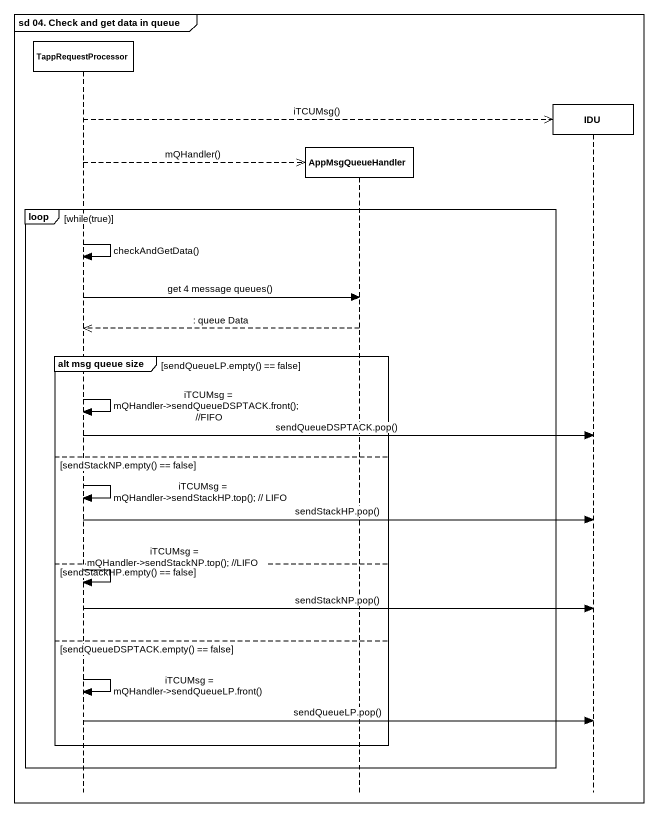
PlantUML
@startuml
mainframe sd 04. Check and get data in queue
hide footbox
participant TappRequestProcessor
participant AppMsgQueueHandler
participant IDU

TappRequestProcessor -->> IDU ** : iTCUMsg()
TappRequestProcessor -->> AppMsgQueueHandler ** : mQHandler()
loop while(true)
  TappRequestProcessor -> TappRequestProcessor : checkAndGetData()
  TappRequestProcessor -> AppMsgQueueHandler : get 4 message queues()
  AppMsgQueueHandler -->> TappRequestProcessor : : queue Data
  group alt msg queue size [sendQueueLP.empty() == false]
    TappRequestProcessor -> TappRequestProcessor : iTCUMsg = mQHandler->sendQueueDSPTACK.front(); //FIFO
    TappRequestProcessor -> IDU : sendQueueDSPTACK.pop()
  else sendStackNP.empty() == false
    TappRequestProcessor -> TappRequestProcessor : iTCUMsg = mQHandler->sendStackHP.top(); // LIFO
    TappRequestProcessor -> IDU : sendStackHP.pop()
  else sendStackHP.empty() == false
    TappRequestProcessor -> TappRequestProcessor : iTCUMsg = mQHandler->sendStackNP.top(); //LIFO
    TappRequestProcessor -> IDU : sendStackNP.pop()
  else sendQueueDSPTACK.empty() == false
    TappRequestProcessor -> TappRequestProcessor : iTCUMsg = mQHandler->sendQueueLP.front()
    TappRequestProcessor -> IDU : sendQueueLP.pop()
  end
end
@enduml
